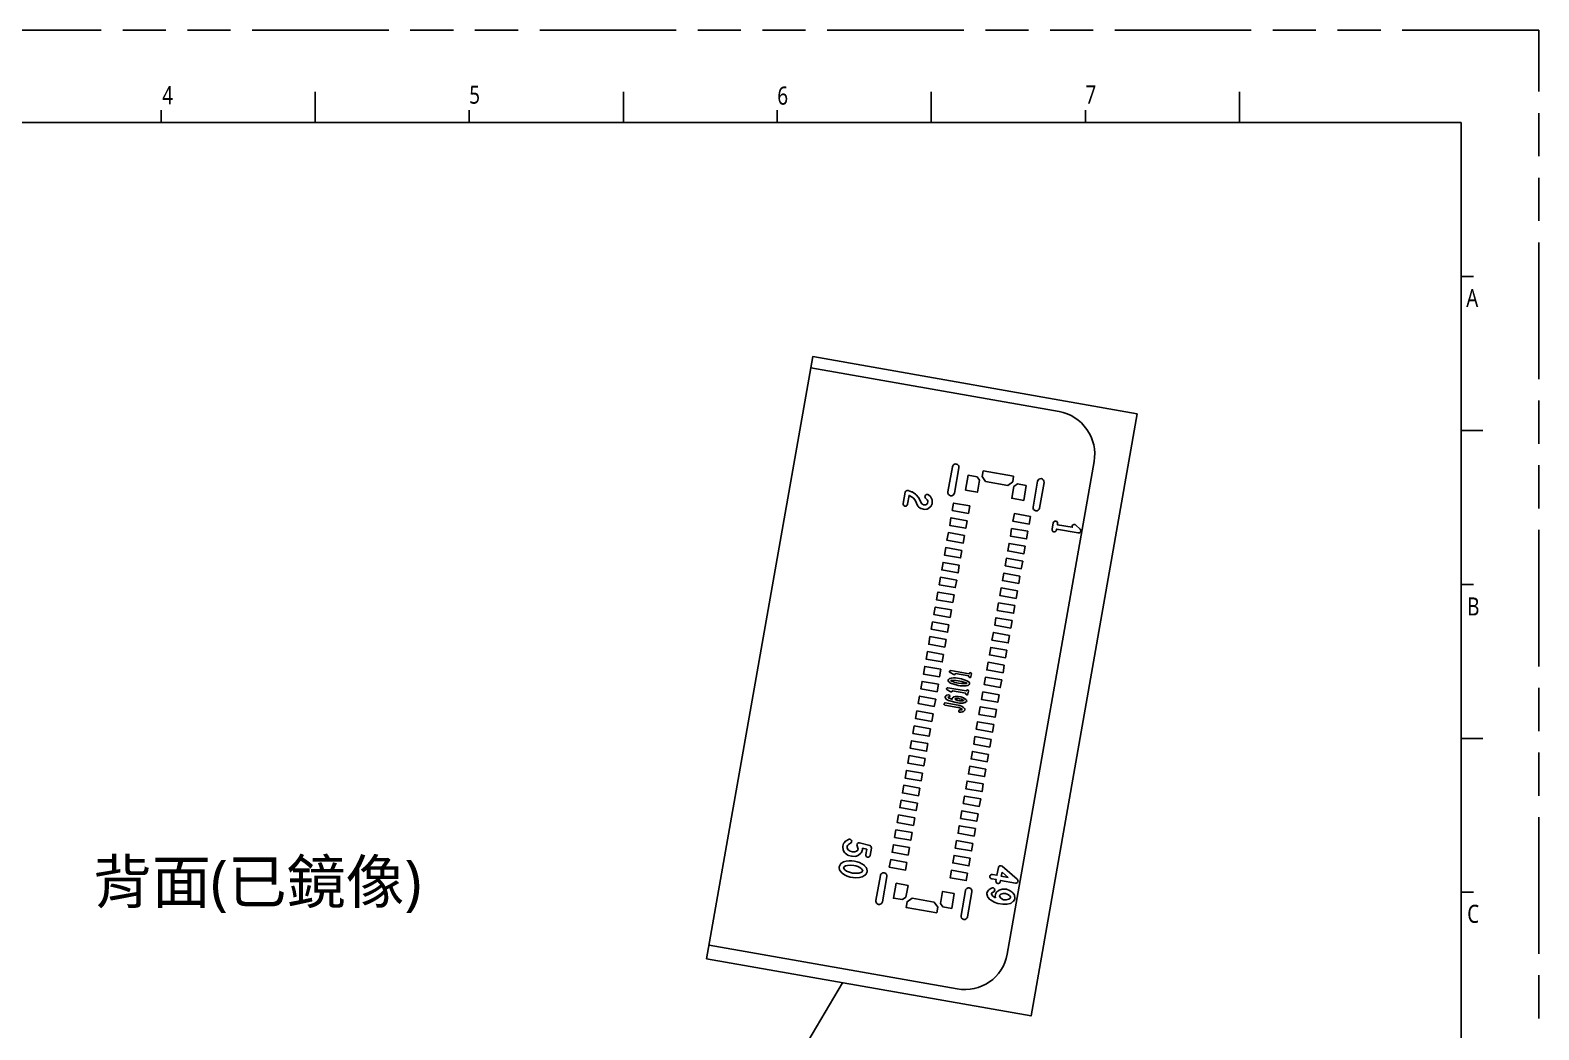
# Model space of a CAD drawing. Header units: millimetres. Extents: x 3228 to 3404, y -274 to -150.
# Drawn here: x 3299.2 to 3404.2, y -219.2 to -149.7 of the extents above; entities that cross this region are included whole.
import ezdxf

# ---------------------------------------------------------------- set-up
doc = ezdxf.new("R2010")
doc.units = ezdxf.units.MM
doc.linetypes.add('PHANTOM', pattern=[29.5, 9.5, -1.5, 3, -1.5, 3, -1.5, 9.5])
doc.layers.get('0').update_dxf_attribs({"lineweight": 25})
doc.layers.add('0PAPERF', color=2, linetype='PHANTOM', plot=False)
for name, color, linetype in [('c_layer1', 2, 'Continuous'), ('outline_layer0', 1, 'Continuous'), ('鵬鼎', 5, 'Continuous')]:
    doc.layers.add(name, color=color, linetype=linetype)
doc.layers.add('DIM', color=100, linetype='Continuous', lineweight=15)
doc.layers.add('備註', color=1, linetype='Continuous', lineweight=20)
doc.styles.add('SIMPLEX', font='simplex.shx')
doc.styles.get("Standard").update_dxf_attribs({"font": 'simplex.shx', "width": 0.8, "height": 4})

msp = doc.modelspace()

# ---------------------------------------------------------------- linework, layer by layer
for p, q in [((3319.06, -156.09), (3319.06, -153.95)), ((3340.49, -156.09), (3340.49, -153.95)), ((3361.91, -156.09), (3361.91, -153.95)), ((3383.34, -156.09), (3383.34, -153.95)), ((3308.35, -156.09), (3308.35, -155.24)), ((3329.77, -156.09), (3329.77, -155.24)), ((3351.2, -156.09), (3351.2, -155.24)), ((3372.63, -156.09), (3372.63, -155.24)), ((3398.77, -156.09), (3233.35, -156.09)), ((3398.77, -270.51), (3398.77, -156.09)), ((3398.77, -166.81), (3399.63, -166.81)), ((3398.77, -177.52), (3400.27, -177.52)), ((3398.77, -188.23), (3399.63, -188.23)), ((3398.77, -198.95), (3400.27, -198.95)), ((3398.77, -209.66), (3399.63, -209.66)), ((3349.76, -226.07), (3355.74, -215.96))]:
    msp.add_line(p, q)
msp.add_lwpolyline([(3376.24, -176.36), (3353.67, -172.38), (3346.28, -214.29), (3368.85, -218.27)], close=True)
at = {"layer": '0PAPERF'}
for p, q in [((3404.17, -149.66), (3228.42, -149.66)), ((3404.17, -273.94), (3404.17, -149.66))]:
    msp.add_line(p, q, dxfattribs=at)
at = {"layer": 'c_layer1'}
msp.add_line((3366.83, -208.25), (3367.26, -208.62), dxfattribs=at)
for points in [[(3363.83, -180.12, 1), (3363.38, -180.04), (3363.07, -181.8, 1), (3363.52, -181.88)], [(3369.75, -181.14, 1), (3369.3, -181.06), (3368.99, -182.85, 1), (3369.44, -182.92)], [(3361.97, -182.56), (3361.97, -182.41, 0.095567), (3361.96, -182.35), (3361.9, -182.21, 0.104556), (3361.87, -182.15), (3361.72, -182.01, 1), (3361.51, -182.23), (3361.63, -182.35, -0.302473), (3361.61, -182.64), (3361.52, -182.7, -0.26938), (3361.24, -182.61), (3361.04, -182.22, 0.056687), (3361.02, -182.19), (3360.86, -181.99, 0.083128), (3360.82, -181.96), (3360.57, -181.79, 0.061946), (3360.53, -181.78), (3360.29, -181.7, 0.460403), (3360.1, -181.82), (3359.96, -182.6, 1), (3360.26, -182.66), (3360.37, -182.04), (3360.42, -182.06), (3360.64, -182.2), (3360.78, -182.37), (3360.98, -182.78, 0.111418), (3361.02, -182.83), (3361.14, -182.93, 0.098691), (3361.2, -182.96), (3361.36, -183, 0.085282), (3361.41, -183.01), (3361.58, -183, 0.137017), (3361.66, -182.98), (3361.82, -182.87, 0.132504), (3361.87, -182.81), (3361.96, -182.63, 0.120432)], [(3372.26, -184.39), (3371.97, -184.1, 0.798107), (3371.72, -184.26), (3370.68, -184.08), (3370.69, -184.01, 1), (3370.39, -183.95), (3370.31, -184.4, 1), (3370.61, -184.46), (3370.63, -184.38), (3372.12, -184.65, 0.740211)], [(3364.57, -195.11), (3364.54, -195.04, 0.133259), (3364.51, -195.01), (3364.39, -194.94, 0.066984), (3363.87, -194.78, 0.069345), (3363.31, -194.75), (3363.19, -194.78, 0.138361), (3363.15, -194.8), (3363.1, -194.85, 0.330931), (3363.08, -194.94), (3363.12, -195.01, 0.140388), (3363.4, -195.16), (3363.78, -195.26, 0.069887), (3364.34, -195.29), (3364.46, -195.27, 0.138361), (3364.5, -195.25), (3364.55, -195.2, 0.339649)], [(3364.7, -194.46, 1.098721), (3364.55, -194.45), (3363.27, -194.23, 0.853835), (3363.22, -194.37), (3363.48, -194.51, 0.574456), (3363.59, -194.44), (3364.52, -194.6, 1.105506), (3364.67, -194.64)], [(3364.49, -195.67, 1.098819), (3364.34, -195.65), (3363.06, -195.43, 0.853835), (3363.01, -195.57), (3363.27, -195.71, 0.574456), (3363.38, -195.64), (3364.31, -195.81, 1.105506), (3364.46, -195.85)], [(3357.45, -208.18), (3357.42, -208.02, 0.136502), (3357.39, -207.94), (3357.27, -207.81, 0.06707), (3357.24, -207.78, 0.127468), (3356.57, -207.5, 0.135752), (3355.81, -207.55), (3355.66, -207.64, 0.135168), (3355.6, -207.7), (3355.52, -207.84, 0.177918), (3355.5, -207.94), (3355.53, -208.1, 0.135835), (3355.56, -208.17), (3355.68, -208.31, 0.066096), (3355.71, -208.34), (3355.88, -208.45, 0.12039), (3356.67, -208.65), (3356.92, -208.63), (3357.1, -208.58, 0.067025), (3357.14, -208.57), (3357.29, -208.48, 0.134777), (3357.35, -208.42), (3357.43, -208.28, 0.177758)], [(3357.14, -208.18), (3357.11, -208.23), (3357, -208.29), (3356.86, -208.33), (3356.65, -208.34), (3356.43, -208.32, -0.131038), (3355.9, -208.1), (3355.82, -208), (3355.81, -207.94), (3355.84, -207.88), (3355.95, -207.83), (3356.09, -207.79), (3356.29, -207.77), (3356.52, -207.8, -0.129735), (3357.05, -208.02), (3357.13, -208.11)], [(3358.82, -208.57, 1), (3358.37, -208.49), (3358.06, -210.24, 1), (3358.51, -210.32)], [(3367.89, -208.75), (3366.83, -207.85, 0.582544), (3366.58, -207.94), (3366.48, -208.48), (3366.17, -208.43, 1), (3366.11, -208.73), (3366.43, -208.78), (3366.41, -208.88, 1), (3366.71, -208.93), (3366.73, -208.84), (3367.76, -209.02, 0.767401)], [(3364.73, -209.62, 1), (3364.28, -209.54), (3363.98, -211.28, 1), (3364.43, -211.36)]]:
    msp.add_lwpolyline(points, format="xyb", close=True, dxfattribs=at)
for points in [[(3367.64, -180.71), (3365.52, -180.34), (3365.45, -180.72), (3365.69, -181.07), (3367.23, -181.34), (3367.58, -181.09)], [(3365.26, -180.99), (3365.09, -180.75), (3364.47, -180.64), (3364.29, -181.67), (3365.12, -181.82)], [(3368.52, -181.35), (3367.9, -181.24), (3367.66, -181.42), (3367.51, -182.24), (3368.34, -182.39)], [(3364.59, -182.77), (3363.46, -182.57), (3363.37, -183.09), (3364.49, -183.29)], [(3364.4, -183.8), (3363.28, -183.6), (3363.19, -184.13), (3364.31, -184.32)], [(3368.81, -183.51), (3367.69, -183.31), (3367.59, -183.84), (3368.72, -184.04)], [(3364.22, -184.83), (3363.1, -184.63), (3363, -185.16), (3364.13, -185.36)], [(3368.63, -184.54), (3367.5, -184.35), (3367.41, -184.87), (3368.54, -185.07)], [(3364.04, -185.87), (3362.91, -185.67), (3362.82, -186.19), (3363.95, -186.39)], [(3368.45, -185.58), (3367.32, -185.38), (3367.23, -185.9), (3368.35, -186.1)], [(3363.86, -186.9), (3362.73, -186.7), (3362.64, -187.23), (3363.77, -187.43)], [(3368.27, -186.61), (3367.14, -186.41), (3367.05, -186.94), (3368.17, -187.14)], [(3363.68, -187.94), (3362.55, -187.74), (3362.46, -188.26), (3363.58, -188.46)], [(3368.08, -187.65), (3366.96, -187.45), (3366.86, -187.97), (3367.99, -188.17)], [(3363.49, -188.97), (3362.37, -188.77), (3362.27, -189.3), (3363.4, -189.49)], [(3367.9, -188.68), (3366.77, -188.48), (3366.68, -189.01), (3367.81, -189.21)], [(3363.31, -190), (3362.19, -189.81), (3362.09, -190.33), (3363.22, -190.53)], [(3367.72, -189.71), (3366.59, -189.52), (3366.5, -190.04), (3367.63, -190.24)], [(3363.13, -191.04), (3362, -190.84), (3361.91, -191.36), (3363.04, -191.56)], [(3367.54, -190.75), (3366.41, -190.55), (3366.32, -191.07), (3367.44, -191.27)], [(3362.95, -192.07), (3361.82, -191.87), (3361.73, -192.4), (3362.85, -192.6)], [(3367.35, -191.78), (3366.23, -191.58), (3366.13, -192.11), (3367.26, -192.31)], [(3362.76, -193.11), (3361.64, -192.91), (3361.55, -193.43), (3362.67, -193.63)], [(3367.17, -192.82), (3366.05, -192.62), (3365.95, -193.14), (3367.08, -193.34)], [(3362.58, -194.14), (3361.46, -193.94), (3361.36, -194.47), (3362.49, -194.66)], [(3366.99, -193.85), (3365.86, -193.65), (3365.77, -194.18), (3366.9, -194.38)], [(3362.4, -195.17), (3361.27, -194.98), (3361.18, -195.5), (3362.31, -195.7)], [(3366.81, -194.88), (3365.68, -194.69), (3365.59, -195.21), (3366.71, -195.41)], [(3362.22, -196.21), (3361.09, -196.01), (3361, -196.53), (3362.12, -196.73)], [(3366.62, -195.92), (3365.5, -195.72), (3365.41, -196.25), (3366.53, -196.44)], [(3362.03, -197.24), (3360.91, -197.04), (3360.82, -197.57), (3361.94, -197.77)], [(3366.44, -196.95), (3365.32, -196.75), (3365.22, -197.28), (3366.35, -197.48)], [(3361.85, -198.28), (3360.73, -198.08), (3360.63, -198.6), (3361.76, -198.8)], [(3366.26, -197.99), (3365.13, -197.79), (3365.04, -198.31), (3366.17, -198.51)], [(3361.67, -199.31), (3360.54, -199.11), (3360.45, -199.64), (3361.58, -199.84)], [(3366.08, -199.02), (3364.95, -198.82), (3364.86, -199.35), (3365.98, -199.55)], [(3361.49, -200.34), (3360.36, -200.15), (3360.27, -200.67), (3361.39, -200.87)], [(3365.89, -200.06), (3364.77, -199.86), (3364.68, -200.38), (3365.8, -200.58)], [(3361.31, -201.38), (3360.18, -201.18), (3360.09, -201.71), (3361.21, -201.9)], [(3365.71, -201.09), (3364.59, -200.89), (3364.49, -201.42), (3365.62, -201.61)], [(3361.12, -202.41), (3360, -202.21), (3359.9, -202.74), (3361.03, -202.94)], [(3365.53, -202.12), (3364.4, -201.92), (3364.31, -202.45), (3365.44, -202.65)], [(3360.94, -203.45), (3359.81, -203.25), (3359.72, -203.77), (3360.85, -203.97)], [(3365.35, -203.16), (3364.22, -202.96), (3364.13, -203.48), (3365.25, -203.68)], [(3360.76, -204.48), (3359.63, -204.28), (3359.54, -204.81), (3360.67, -205.01)], [(3365.17, -204.19), (3364.04, -203.99), (3363.95, -204.52), (3365.07, -204.72)], [(3360.58, -205.51), (3359.45, -205.32), (3359.36, -205.84), (3360.48, -206.04)], [(3364.98, -205.23), (3363.86, -205.03), (3363.77, -205.55), (3364.89, -205.75)], [(3360.39, -206.55), (3359.27, -206.35), (3359.18, -206.87), (3360.3, -207.07)], [(3364.8, -206.26), (3363.67, -206.06), (3363.58, -206.59), (3364.71, -206.78)], [(3360.21, -207.58), (3359.09, -207.38), (3358.99, -207.91), (3360.12, -208.11)], [(3364.62, -207.29), (3363.49, -207.09), (3363.4, -207.62), (3364.53, -207.82)], [(3364.44, -208.33), (3363.31, -208.13), (3363.22, -208.65), (3364.34, -208.85)], [(3360.29, -209.18), (3359.47, -209.03), (3359.28, -210.07), (3359.91, -210.17), (3360.15, -210)], [(3363.51, -209.74), (3362.69, -209.6), (3362.54, -210.43), (3362.71, -210.67), (3363.33, -210.78)], [(3367.42, -210.04), (3367.39, -210.08), (3367.31, -210.14), (3367.12, -210.19), (3366.93, -210.18), (3366.75, -210.06), (3366.68, -209.97), (3366.66, -209.9), (3366.68, -209.85), (3366.75, -209.8), (3366.92, -209.75), (3367.07, -209.75), (3367.24, -209.81), (3367.35, -209.89), (3367.41, -209.97)], [(3362.36, -210.7), (3362.11, -210.35), (3360.58, -210.08), (3360.23, -210.32), (3360.16, -210.71), (3362.29, -211.08)]]:
    msp.add_lwpolyline(points, close=True, dxfattribs=at)
for points in [[(3363.25, -194.92), (3363.34, -194.9), (3363.64, -194.91), (3364.04, -194.98), (3364.33, -195.08), (3364.4, -195.13)], [(3363.38, -196.24), (3363.1, -196.13), (3363.05, -196.09)], [(3364.19, -196.32), (3364.09, -196.34), (3363.89, -196.34), (3363.73, -196.31), (3363.6, -196.24), (3363.54, -196.2)], [(3367.26, -208.62), (3366.78, -208.54), (3366.83, -208.25)]]:
    msp.add_lwpolyline(points, dxfattribs=at)
for points in [[(3364.4, -195.13), (3364.32, -195.14), (3364.01, -195.14), (3363.81, -195.11, -0.067391), (3363.33, -194.97), (3363.25, -194.92)], [(3363.05, -196.09), (3363.13, -196.08, 1), (3363.11, -195.93), (3362.99, -195.95, 0.137756), (3362.96, -195.96), (3362.9, -196.01, 0.292402), (3362.87, -196.09), (3362.89, -196.14, 0.18808), (3363.19, -196.34), (3363.65, -196.46), (3363.88, -196.49), (3364.09, -196.49, 0.056552), (3364.11, -196.49), (3364.25, -196.46, 0.144709), (3364.29, -196.44), (3364.35, -196.39, 0.357991), (3364.36, -196.3)], [(3364.36, -196.3), (3364.32, -196.24, 0.191369), (3363.57, -196.04), (3363.48, -196.06, 0.116903), (3363.45, -196.07), (3363.39, -196.12, 0.461866), (3363.38, -196.24)], [(3363.54, -196.2, -0.124077), (3363.88, -196.2), (3364, -196.23), (3364.12, -196.28), (3364.19, -196.32)], [(3364.25, -196.92), (3364.22, -196.86, 0.146514), (3363.78, -196.64), (3362.88, -196.48, 1), (3362.85, -196.63), (3363.75, -196.79, -0.139146), (3364.08, -196.94)], [(3364.08, -196.94), (3364.02, -196.96), (3363.88, -196.97, 1), (3363.9, -197.12)], [(3363.9, -197.12, 0.18612), (3364.23, -197.02, 0.351653), (3364.25, -196.92)], [(3357.74, -206.58, 0.393085), (3357.63, -206.41), (3356.92, -206.22, 0.623735), (3356.75, -206.43), (3356.81, -206.59), (3356.82, -206.67), (3356.79, -206.73), (3356.7, -206.8), (3356.6, -206.85), (3356.43, -206.85), (3356.26, -206.8), (3356.13, -206.71, -0.305168), (3356.09, -206.4), (3356.16, -206.33), (3356.3, -206.25, 1), (3356.15, -205.99), (3355.99, -206.07, 0.082059), (3355.95, -206.1), (3355.85, -206.22, 0.101876), (3355.81, -206.27), (3355.76, -206.44, 0.119462), (3355.75, -206.51), (3355.77, -206.69, 0.096614), (3355.79, -206.74), (3355.88, -206.89, 0.107891), (3355.92, -206.94), (3356.1, -207.07, 0.09284), (3356.15, -207.09), (3356.37, -207.15, 0.065592), (3356.4, -207.15), (3356.63, -207.16, 0.111445), (3356.7, -207.14), (3356.85, -207.07, 0.070015), (3356.88, -207.05), (3357.02, -206.94, 0.123546), (3357.06, -206.88), (3357.11, -206.75, 0.10589), (3357.12, -206.69), (3357.12, -206.59)], [(3357.12, -206.59), (3357.42, -206.67), (3357.35, -207.03, 1), (3357.65, -207.09), (3357.74, -206.58)], [(3366.38, -210.05), (3366.2, -209.94), (3366.11, -209.83), (3366.09, -209.77), (3366.13, -209.71), (3366.26, -209.62, 1), (3366.09, -209.37), (3365.93, -209.47, 0.117021), (3365.88, -209.52), (3365.8, -209.66, 0.179376), (3365.78, -209.77), (3365.81, -209.93, 0.138184), (3365.85, -210), (3365.99, -210.16, 0.078885), (3366.03, -210.19), (3366.26, -210.33, 0.05422), (3366.29, -210.34), (3366.55, -210.43), (3366.88, -210.48), (3367.13, -210.49, 0.065303), (3367.17, -210.49), (3367.41, -210.43, 0.098344), (3367.46, -210.41), (3367.59, -210.31, 0.09677), (3367.63, -210.27), (3367.71, -210.15, 0.189147), (3367.73, -210.04)], [(3367.73, -210.04), (3367.7, -209.88, 0.10756), (3367.68, -209.82), (3367.59, -209.69, 0.093862), (3367.54, -209.65), (3367.39, -209.55, 0.066245), (3367.36, -209.53), (3367.15, -209.45, 0.091351), (3367.09, -209.44), (3366.89, -209.45, 0.066315), (3366.85, -209.45), (3366.64, -209.51, 0.088245), (3366.6, -209.54), (3366.47, -209.63, 0.284503), (3366.38, -210.05)]]:
    msp.add_lwpolyline(points, format="xyb", dxfattribs=at)
at = {"layer": 'outline_layer0'}
msp.add_lwpolyline([(3346.45, -213.35), (3363.71, -216.39, 0.414203), (3367.19, -213.96), (3373.23, -179.69, 0.414289), (3370.8, -176.21), (3353.53, -173.17)], format="xyb", dxfattribs=at)

# ---------------------------------------------------------------- texts
at = {"layer": 'DIM', "char_height": 1.2575, "width": 0.7656, "attachment_point": 1}
for s, insert in [('{\\fMicrosoft JhengHei|b0|i0|c136|p0;\\C0;4}', (3308.41, -153.56)), ('{\\fMicrosoft JhengHei|b0|i0|c136|p0;\\C0;5}', (3329.77, -153.52)), ('{\\fMicrosoft JhengHei|b0|i0|c136|p0;\\C0;6}', (3351.2, -153.59)), ('{\\fMicrosoft JhengHei|b0|i0|c136|p0;\\C0;7}', (3372.63, -153.51))]:
    msp.add_mtext(s, dxfattribs=dict(at, insert=insert))
at = {"layer": '備註', "insert": (3303.59, -207.42), "char_height": 3.0072, "width": 37.9329, "attachment_point": 1, "style": 'SIMPLEX'}
msp.add_mtext('{\\fMicrosoft JhengHei|b0|i0|c136|p18;背面(已鏡像)}', dxfattribs=at)
at = {"layer": '鵬鼎', "char_height": 1.2575, "width": 2.3719, "attachment_point": 1}
for s, insert in [('{\\fMicrosoft JhengHei|b0|i0|c136|p0;\\C0;A}', (3399.12, -167.67)), ('{\\fMicrosoft JhengHei|b0|i0|c136|p0;\\C0;B}', (3399.19, -189.14)), ('{\\fMicrosoft JhengHei|b0|i0|c136|p0;\\C0;C}', (3399.19, -210.53))]:
    msp.add_mtext(s, dxfattribs=dict(at, insert=insert))

doc.saveas('drawing.dxf')
